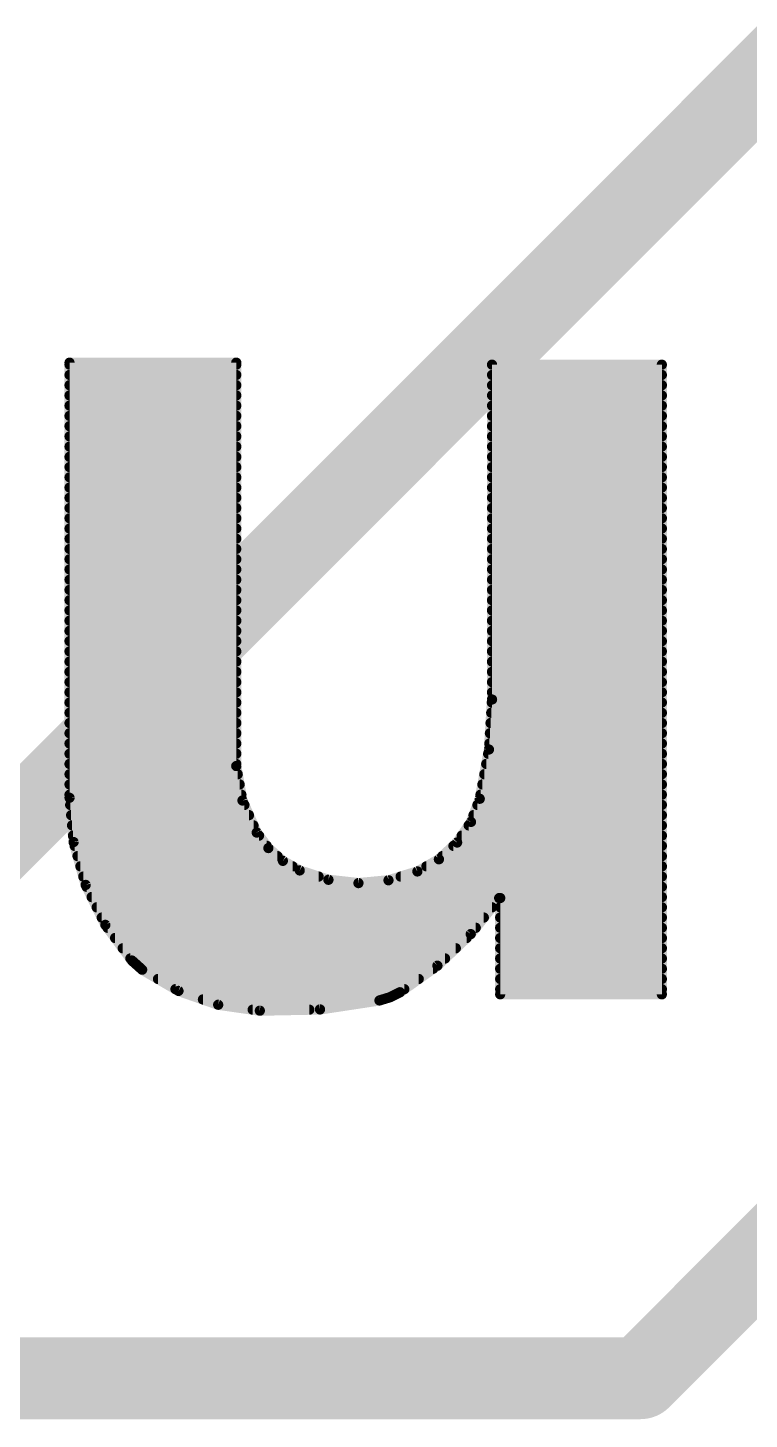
# Model space of a CAD drawing. Extents: x -36.1 to 36.1, y -36.8 to 19.2.
# Drawn here: x -8.379 to -6.588, y -6.071 to -2.619 of the extents above; entities that cross this region are included whole.
import ezdxf

# ---------------------------------------------------------------- set-up
doc = ezdxf.new("R2010")
doc.units = 0
for name, color, linetype in [('1', 12, 'CONTINUOUS'), ('16', 132, 'CONTINUOUS'), ('21', 41, 'CONTINUOUS')]:
    doc.layers.add(name, color=color, linetype=linetype)

msp = doc.modelspace()

# ---------------------------------------------------------------- linework, layer by layer
at = {"layer": '1', "const_width": 0.2032}
msp.add_lwpolyline([(-5.0152, -1.2052), (-8.89, -5.08)], dxfattribs=at)
at = {"layer": '16', "const_width": 0.2032}
for points in [[(-5.08, -4.191), (-6.858, -5.969)], [(-6.858, -5.969), (-13.97, -5.969)]]:
    msp.add_lwpolyline(points, dxfattribs=at)
at = {"layer": '16', "const_width": 0.1016}
for points in [[(-6.858, -6.0198, 1), (-6.858, -5.9182)], [(-6.8939, -5.9331, 1), (-6.8221, -6.0049)]]:
    msp.add_lwpolyline(points, format="xyb", dxfattribs=at)
at = {"layer": '21', "const_width": 0.0254}
for points in [[(-8.2753, -3.4493), (-8.2753, -4.5288)], [(-7.8613, -3.4493), (-8.2753, -3.4493)], [(-8.2753, -3.4544), (-7.8613, -3.4544)], [(-7.8613, -4.4501), (-7.8613, -3.4493)], [(-6.8047, -3.4544), (-7.2263, -3.4544)], [(-7.2263, -3.4544), (-7.2263, -4.285)], [(-6.8047, -5.0165), (-6.8047, -3.4544)], [(-8.2753, -3.4798), (-7.8613, -3.4798)], [(-7.2263, -3.4798), (-6.8047, -3.4798)], [(-8.2753, -3.5052), (-7.8613, -3.5052)], [(-8.2753, -3.5306), (-7.8613, -3.5306)], [(-7.2263, -3.5052), (-6.8047, -3.5052)], [(-7.2263, -3.5306), (-6.8047, -3.5306)], [(-8.2753, -3.556), (-7.8613, -3.556)], [(-7.2263, -3.556), (-6.8047, -3.556)], [(-8.2753, -3.5814), (-7.8613, -3.5814)], [(-7.2263, -3.5814), (-6.8047, -3.5814)], [(-8.2753, -3.6068), (-7.8613, -3.6068)], [(-8.2753, -3.6322), (-7.8613, -3.6322)], [(-7.2263, -3.6068), (-6.8047, -3.6068)], [(-7.2263, -3.6322), (-6.8047, -3.6322)], [(-8.2753, -3.6576), (-7.8613, -3.6576)], [(-7.2263, -3.6576), (-6.8047, -3.6576)], [(-8.2753, -3.683), (-7.8613, -3.683)], [(-7.2263, -3.683), (-6.8047, -3.683)], [(-8.2753, -3.7084), (-7.8613, -3.7084)], [(-8.2753, -3.7338), (-7.8613, -3.7338)], [(-7.2263, -3.7084), (-6.8047, -3.7084)], [(-7.2263, -3.7338), (-6.8047, -3.7338)], [(-8.2753, -3.7592), (-7.8613, -3.7592)], [(-7.2263, -3.7592), (-6.8047, -3.7592)], [(-8.2753, -3.7846), (-7.8613, -3.7846)], [(-7.2263, -3.7846), (-6.8047, -3.7846)], [(-8.2753, -3.81), (-7.8613, -3.81)], [(-8.2753, -3.8354), (-7.8613, -3.8354)], [(-7.2263, -3.81), (-6.8047, -3.81)], [(-7.2263, -3.8354), (-6.8047, -3.8354)], [(-8.2753, -3.8608), (-7.8613, -3.8608)], [(-7.2263, -3.8608), (-6.8047, -3.8608)], [(-8.2753, -3.8862), (-7.8613, -3.8862)], [(-8.2753, -3.9116), (-7.8613, -3.9116)], [(-7.2263, -3.8862), (-6.8047, -3.8862)], [(-7.2263, -3.9116), (-6.8047, -3.9116)], [(-8.2753, -3.937), (-7.8613, -3.937)], [(-7.2263, -3.937), (-6.8047, -3.937)], [(-8.2753, -3.9624), (-7.8613, -3.9624)], [(-7.2263, -3.9624), (-6.8047, -3.9624)], [(-8.2753, -3.9878), (-7.8613, -3.9878)], [(-8.2753, -4.0132), (-7.8613, -4.0132)], [(-7.2263, -3.9878), (-6.8047, -3.9878)], [(-7.2263, -4.0132), (-6.8047, -4.0132)], [(-8.2753, -4.0386), (-7.8613, -4.0386)], [(-7.2263, -4.0386), (-6.8047, -4.0386)], [(-8.2753, -4.064), (-7.8613, -4.064)], [(-7.2263, -4.064), (-6.8047, -4.064)], [(-8.2753, -4.0894), (-7.8613, -4.0894)], [(-8.2753, -4.1148), (-7.8613, -4.1148)], [(-7.2263, -4.0894), (-6.8047, -4.0894)], [(-7.2263, -4.1148), (-6.8047, -4.1148)], [(-8.2753, -4.1402), (-7.8613, -4.1402)], [(-7.2263, -4.1402), (-6.8047, -4.1402)], [(-8.2753, -4.1656), (-7.8613, -4.1656)], [(-7.2263, -4.1656), (-6.8047, -4.1656)], [(-8.2753, -4.191), (-7.8613, -4.191)], [(-8.2753, -4.2164), (-7.8613, -4.2164)], [(-7.2263, -4.191), (-6.8047, -4.191)], [(-7.2263, -4.2164), (-6.8047, -4.2164)], [(-8.2753, -4.2418), (-7.8613, -4.2418)], [(-7.2263, -4.2418), (-6.8047, -4.2418)], [(-8.2753, -4.2672), (-7.8613, -4.2672)], [(-8.2753, -4.2926), (-7.8613, -4.2926)], [(-7.2263, -4.285), (-7.234, -4.4091)], [(-7.2268, -4.2926), (-6.8047, -4.2926)], [(-7.2263, -4.2672), (-6.8047, -4.2672)], [(-8.2753, -4.318), (-7.8613, -4.318)], [(-7.2283, -4.318), (-6.8047, -4.318)], [(-8.2753, -4.3434), (-7.8613, -4.3434)], [(-7.2299, -4.3434), (-6.8047, -4.3434)], [(-8.2753, -4.3688), (-7.8613, -4.3688)], [(-8.2753, -4.3942), (-7.8613, -4.3942)], [(-7.233, -4.3942), (-6.8047, -4.3942)], [(-7.2315, -4.3688), (-6.8047, -4.3688)], [(-8.2753, -4.4196), (-7.8613, -4.4196)], [(-7.234, -4.4091), (-7.2568, -4.5314)], [(-7.2359, -4.4196), (-6.8047, -4.4196)], [(-8.2753, -4.445), (-7.8613, -4.445)], [(-7.846, -4.5358), (-7.8613, -4.4501)], [(-7.2407, -4.445), (-6.8047, -4.445)], [(-8.2753, -4.4704), (-7.8577, -4.4704)], [(-8.2753, -4.4958), (-7.8531, -4.4958)], [(-7.2501, -4.4958), (-6.8047, -4.4958)], [(-7.2454, -4.4704), (-6.8047, -4.4704)], [(-8.2753, -4.5212), (-7.8486, -4.5212)], [(-8.2753, -4.5288), (-8.2652, -4.6388)], [(-7.2568, -4.5314), (-7.2786, -4.5889)], [(-7.2549, -4.5212), (-6.8047, -4.5212)], [(-8.2737, -4.5466), (-7.8411, -4.5466)], [(-7.8105, -4.6152), (-7.846, -4.5358)], [(-7.2626, -4.5466), (-6.8047, -4.5466)], [(-8.2713, -4.572), (-7.8298, -4.572)], [(-8.269, -4.5974), (-7.8185, -4.5974)], [(-7.2786, -4.5889), (-7.313, -4.6398)], [(-7.2844, -4.5974), (-6.8047, -4.5974)], [(-7.2722, -4.572), (-6.8047, -4.572)], [(-8.2667, -4.6228), (-7.8048, -4.6228)], [(-7.7816, -4.6536), (-7.8105, -4.6152)], [(-7.3015, -4.6228), (-6.8047, -4.6228)], [(-8.2652, -4.6388), (-8.2352, -4.7451)], [(-8.2625, -4.6482), (-7.7857, -4.6482)], [(-7.7456, -4.6854), (-7.7816, -4.6536)], [(-7.313, -4.6398), (-7.3582, -4.6815)], [(-7.3221, -4.6482), (-6.8047, -4.6482)], [(-8.2554, -4.6736), (-7.759, -4.6736)], [(-8.2482, -4.699), (-7.7217, -4.699)], [(-7.7038, -4.7092), (-7.7456, -4.6854)], [(-7.3582, -4.6815), (-7.4117, -4.7117)], [(-7.3892, -4.699), (-6.8047, -4.699)], [(-7.3496, -4.6736), (-6.8047, -4.6736)], [(-8.2411, -4.7244), (-7.657, -4.7244)], [(-7.6325, -4.7323), (-7.7038, -4.7092)], [(-7.558, -4.7406), (-7.6325, -4.7323)], [(-7.4834, -4.7336), (-7.558, -4.7406)], [(-7.4117, -4.7117), (-7.4834, -4.7336)], [(-7.4532, -4.7244), (-6.8047, -4.7244)], [(-8.2352, -4.7451), (-8.1864, -4.8442)], [(-8.2329, -4.7498), (-6.8047, -4.7498)], [(-8.2204, -4.7752), (-6.8047, -4.7752)], [(-8.2079, -4.8006), (-7.2266, -4.8006)], [(-7.2792, -4.8671), (-7.2085, -4.7777)], [(-7.2085, -4.7777), (-7.206, -4.7777)], [(-7.206, -4.7777), (-7.206, -5.0165)], [(-7.206, -4.8006), (-6.8047, -4.8006)], [(-8.1954, -4.826), (-7.2467, -4.826)], [(-8.1864, -4.8442), (-8.1204, -4.9327)], [(-7.206, -4.826), (-6.8047, -4.826)], [(-8.181, -4.8514), (-7.2668, -4.8514)], [(-8.1621, -4.8768), (-7.2895, -4.8768)], [(-7.3619, -4.9455), (-7.2792, -4.8671)], [(-7.206, -4.8514), (-6.8047, -4.8514)], [(-7.206, -4.8768), (-6.8047, -4.8768)], [(-8.1432, -4.9022), (-7.3162, -4.9022)], [(-7.206, -4.9022), (-6.8047, -4.9022)], [(-8.1242, -4.9276), (-7.343, -4.9276)], [(-8.1204, -4.9327), (-8.095, -4.9555)], [(-7.4549, -5.0114), (-7.3619, -4.9455)], [(-7.206, -4.9276), (-6.8047, -4.9276)], [(-8.0978, -4.953), (-7.3725, -4.953)], [(-8.095, -4.9555), (-8.0048, -5.0081)], [(-8.0557, -4.9784), (-7.4083, -4.9784)], [(-7.206, -4.953), (-6.8047, -4.953)], [(-7.206, -4.9784), (-6.8047, -4.9784)], [(-8.0122, -5.0038), (-7.4442, -5.0038)], [(-8.0048, -5.0081), (-7.9062, -5.0424)], [(-7.4795, -5.0237), (-7.4549, -5.0114)], [(-7.206, -5.0038), (-6.8047, -5.0038)], [(-7.206, -5.0165), (-6.8047, -5.0165)], [(-7.9441, -5.0292), (-7.4976, -5.0292)], [(-7.9062, -5.0424), (-7.8029, -5.0571)], [(-7.6535, -5.0541), (-7.5057, -5.0317)], [(-7.5057, -5.0317), (-7.4795, -5.0237)], [(-7.8205, -5.0546), (-7.6798, -5.0546)], [(-7.8029, -5.0571), (-7.6535, -5.0541)]]:
    msp.add_lwpolyline(points, dxfattribs=at)
at = {"layer": '21', "const_width": 0.0127}
for points in [[(-8.269, -3.4493, 1), (-8.2816, -3.4493)], [(-8.2753, -3.443, 1), (-8.2753, -3.4556)], [(-8.2753, -3.4481, 1), (-8.2753, -3.4607)], [(-7.8549, -3.4493, 1), (-7.8677, -3.4493)], [(-7.8613, -3.4556, 1), (-7.8613, -3.443)], [(-7.8613, -3.4607, 1), (-7.8613, -3.4481)], [(-7.2199, -3.4544, 1), (-7.2327, -3.4544)], [(-7.2263, -3.4481, 1), (-7.2263, -3.4607)], [(-6.7984, -3.4544, 1), (-6.8111, -3.4544)], [(-6.8047, -3.4607, 1), (-6.8047, -3.4481)], [(-8.2753, -3.4735, 1), (-8.2753, -3.4861)], [(-7.8613, -3.4861, 1), (-7.8613, -3.4735)], [(-7.2263, -3.4735, 1), (-7.2263, -3.4861)], [(-6.8047, -3.4861, 1), (-6.8047, -3.4735)], [(-8.2753, -3.4989, 1), (-8.2753, -3.5116)], [(-8.2753, -3.5243, 1), (-8.2753, -3.537)], [(-7.8613, -3.5116, 1), (-7.8613, -3.4989)], [(-7.8613, -3.537, 1), (-7.8613, -3.5243)], [(-7.2263, -3.4989, 1), (-7.2263, -3.5116)], [(-7.2263, -3.5243, 1), (-7.2263, -3.537)], [(-6.8047, -3.5116, 1), (-6.8047, -3.4989)], [(-6.8047, -3.537, 1), (-6.8047, -3.5243)], [(-8.2753, -3.5497, 1), (-8.2753, -3.5623)], [(-7.8613, -3.5623, 1), (-7.8613, -3.5497)], [(-7.2263, -3.5497, 1), (-7.2263, -3.5623)], [(-6.8047, -3.5623, 1), (-6.8047, -3.5497)], [(-8.2753, -3.5751, 1), (-8.2753, -3.5878)], [(-7.8613, -3.5878, 1), (-7.8613, -3.5751)], [(-7.2263, -3.5751, 1), (-7.2263, -3.5878)], [(-6.8047, -3.5878, 1), (-6.8047, -3.5751)], [(-8.2753, -3.6005, 1), (-8.2753, -3.6132)], [(-8.2753, -3.6259, 1), (-8.2753, -3.6385)], [(-7.8613, -3.6132, 1), (-7.8613, -3.6005)], [(-7.8613, -3.6385, 1), (-7.8613, -3.6259)], [(-7.2263, -3.6005, 1), (-7.2263, -3.6132)], [(-7.2263, -3.6259, 1), (-7.2263, -3.6385)], [(-6.8047, -3.6132, 1), (-6.8047, -3.6005)], [(-6.8047, -3.6385, 1), (-6.8047, -3.6259)], [(-8.2753, -3.6513, 1), (-8.2753, -3.6639)], [(-7.8613, -3.6639, 1), (-7.8613, -3.6513)], [(-7.2263, -3.6513, 1), (-7.2263, -3.6639)], [(-6.8047, -3.6639, 1), (-6.8047, -3.6513)], [(-8.2753, -3.6767, 1), (-8.2753, -3.6894)], [(-7.8613, -3.6894, 1), (-7.8613, -3.6767)], [(-7.2263, -3.6767, 1), (-7.2263, -3.6894)], [(-6.8047, -3.6894, 1), (-6.8047, -3.6767)], [(-8.2753, -3.7021, 1), (-8.2753, -3.7147)], [(-8.2753, -3.7275, 1), (-8.2753, -3.7401)], [(-7.8613, -3.7147, 1), (-7.8613, -3.7021)], [(-7.8613, -3.7401, 1), (-7.8613, -3.7275)], [(-7.2263, -3.7021, 1), (-7.2263, -3.7147)], [(-7.2263, -3.7275, 1), (-7.2263, -3.7401)], [(-6.8047, -3.7147, 1), (-6.8047, -3.7021)], [(-6.8047, -3.7401, 1), (-6.8047, -3.7275)], [(-8.2753, -3.7529, 1), (-8.2753, -3.7656)], [(-7.8613, -3.7656, 1), (-7.8613, -3.7529)], [(-7.2263, -3.7529, 1), (-7.2263, -3.7656)], [(-6.8047, -3.7656, 1), (-6.8047, -3.7529)], [(-8.2753, -3.7783, 1), (-8.2753, -3.791)], [(-7.8613, -3.791, 1), (-7.8613, -3.7783)], [(-7.2263, -3.7783, 1), (-7.2263, -3.791)], [(-6.8047, -3.791, 1), (-6.8047, -3.7783)], [(-8.2753, -3.8291, 1), (-8.2753, -3.8418)], [(-8.2753, -3.8037, 1), (-8.2753, -3.8163)], [(-7.8613, -3.8163, 1), (-7.8613, -3.8037)], [(-7.8613, -3.8418, 1), (-7.8613, -3.8291)], [(-7.2263, -3.8291, 1), (-7.2263, -3.8418)], [(-7.2263, -3.8037, 1), (-7.2263, -3.8163)], [(-6.8047, -3.8163, 1), (-6.8047, -3.8037)], [(-6.8047, -3.8418, 1), (-6.8047, -3.8291)], [(-8.2753, -3.8545, 1), (-8.2753, -3.8672)], [(-7.8613, -3.8672, 1), (-7.8613, -3.8545)], [(-7.2263, -3.8545, 1), (-7.2263, -3.8672)], [(-6.8047, -3.8672, 1), (-6.8047, -3.8545)], [(-8.2753, -3.8799, 1), (-8.2753, -3.8925)], [(-8.2753, -3.9053, 1), (-8.2753, -3.9179)], [(-7.8613, -3.8925, 1), (-7.8613, -3.8799)], [(-7.8613, -3.9179, 1), (-7.8613, -3.9053)], [(-7.2263, -3.8799, 1), (-7.2263, -3.8925)], [(-7.2263, -3.9053, 1), (-7.2263, -3.9179)], [(-6.8047, -3.8925, 1), (-6.8047, -3.8799)], [(-6.8047, -3.9179, 1), (-6.8047, -3.9053)], [(-8.2753, -3.9307, 1), (-8.2753, -3.9434)], [(-7.8613, -3.9434, 1), (-7.8613, -3.9307)], [(-7.2263, -3.9307, 1), (-7.2263, -3.9434)], [(-6.8047, -3.9434, 1), (-6.8047, -3.9307)], [(-8.2753, -3.9561, 1), (-8.2753, -3.9688)], [(-7.8613, -3.9688, 1), (-7.8613, -3.9561)], [(-7.2263, -3.9561, 1), (-7.2263, -3.9688)], [(-6.8047, -3.9688, 1), (-6.8047, -3.9561)], [(-8.2753, -4.0069, 1), (-8.2753, -4.0196)], [(-8.2753, -3.9815, 1), (-8.2753, -3.9941)], [(-7.8613, -3.9941, 1), (-7.8613, -3.9815)], [(-7.8613, -4.0196, 1), (-7.8613, -4.0069)], [(-7.2263, -4.0069, 1), (-7.2263, -4.0196)], [(-7.2263, -3.9815, 1), (-7.2263, -3.9941)], [(-6.8047, -3.9941, 1), (-6.8047, -3.9815)], [(-6.8047, -4.0196, 1), (-6.8047, -4.0069)], [(-8.2753, -4.0323, 1), (-8.2753, -4.045)], [(-7.8613, -4.045, 1), (-7.8613, -4.0323)], [(-7.2263, -4.0323, 1), (-7.2263, -4.045)], [(-6.8047, -4.045, 1), (-6.8047, -4.0323)], [(-8.2753, -4.0576, 1), (-8.2753, -4.0704)], [(-7.8613, -4.0704, 1), (-7.8613, -4.0576)], [(-7.2263, -4.0576, 1), (-7.2263, -4.0704)], [(-6.8047, -4.0704, 1), (-6.8047, -4.0576)], [(-8.2753, -4.1084, 1), (-8.2753, -4.1212)], [(-8.2753, -4.0831, 1), (-8.2753, -4.0958)], [(-7.8613, -4.0958, 1), (-7.8613, -4.0831)], [(-7.8613, -4.1212, 1), (-7.8613, -4.1084)], [(-7.2263, -4.1084, 1), (-7.2263, -4.1212)], [(-7.2263, -4.0831, 1), (-7.2263, -4.0958)], [(-6.8047, -4.0958, 1), (-6.8047, -4.0831)], [(-6.8047, -4.1212, 1), (-6.8047, -4.1084)], [(-8.2753, -4.1338, 1), (-8.2753, -4.1466)], [(-7.8613, -4.1466, 1), (-7.8613, -4.1338)], [(-7.2263, -4.1338, 1), (-7.2263, -4.1466)], [(-6.8047, -4.1466, 1), (-6.8047, -4.1338)], [(-8.2753, -4.1593, 1), (-8.2753, -4.172)], [(-7.8613, -4.172, 1), (-7.8613, -4.1593)], [(-7.2263, -4.1593, 1), (-7.2263, -4.172)], [(-6.8047, -4.172, 1), (-6.8047, -4.1593)], [(-8.2753, -4.1846, 1), (-8.2753, -4.1974)], [(-8.2753, -4.21, 1), (-8.2753, -4.2228)], [(-7.8613, -4.1974, 1), (-7.8613, -4.1846)], [(-7.8613, -4.2228, 1), (-7.8613, -4.21)], [(-7.2263, -4.1846, 1), (-7.2263, -4.1974)], [(-7.2263, -4.21, 1), (-7.2263, -4.2228)], [(-6.8047, -4.1974, 1), (-6.8047, -4.1846)], [(-6.8047, -4.2228, 1), (-6.8047, -4.21)], [(-8.2753, -4.2355, 1), (-8.2753, -4.2482)], [(-7.8613, -4.2482, 1), (-7.8613, -4.2355)], [(-7.2263, -4.2355, 1), (-7.2263, -4.2482)], [(-6.8047, -4.2482, 1), (-6.8047, -4.2355)], [(-8.2753, -4.2608, 1), (-8.2753, -4.2736)], [(-8.2753, -4.2862, 1), (-8.2753, -4.299)], [(-7.8613, -4.2736, 1), (-7.8613, -4.2608)], [(-7.8613, -4.299, 1), (-7.8613, -4.2862)], [(-7.2268, -4.2862, 1), (-7.2268, -4.299)], [(-7.2263, -4.2608, 1), (-7.2263, -4.2736)], [(-7.2327, -4.285, 1), (-7.2199, -4.285)], [(-7.22, -4.2854, 1), (-7.2326, -4.2846)], [(-6.8047, -4.2736, 1), (-6.8047, -4.2608)], [(-6.8047, -4.299, 1), (-6.8047, -4.2862)], [(-8.2753, -4.3117, 1), (-8.2753, -4.3244)], [(-7.8613, -4.3244, 1), (-7.8613, -4.3117)], [(-7.2283, -4.3117, 1), (-7.2283, -4.3244)], [(-6.8047, -4.3244, 1), (-6.8047, -4.3117)], [(-8.2753, -4.337, 1), (-8.2753, -4.3498)], [(-7.8613, -4.3498, 1), (-7.8613, -4.337)], [(-7.2299, -4.337, 1), (-7.2299, -4.3498)], [(-6.8047, -4.3498, 1), (-6.8047, -4.337)], [(-8.2753, -4.3624, 1), (-8.2753, -4.3752)], [(-8.2753, -4.3879, 1), (-8.2753, -4.4006)], [(-7.8613, -4.3752, 1), (-7.8613, -4.3624)], [(-7.8613, -4.4006, 1), (-7.8613, -4.3879)], [(-7.233, -4.3879, 1), (-7.233, -4.4006)], [(-7.2315, -4.3624, 1), (-7.2315, -4.3752)], [(-6.8047, -4.3752, 1), (-6.8047, -4.3624)], [(-6.8047, -4.4006, 1), (-6.8047, -4.3879)], [(-8.2753, -4.4132, 1), (-8.2753, -4.426)], [(-7.8613, -4.426, 1), (-7.8613, -4.4132)], [(-7.2359, -4.4132, 1), (-7.2359, -4.426)], [(-7.2403, -4.4087, 1), (-7.2276, -4.4095)], [(-7.2277, -4.4103, 1), (-7.2402, -4.408)], [(-6.8047, -4.426, 1), (-6.8047, -4.4132)], [(-8.2753, -4.4386, 1), (-8.2753, -4.4514)], [(-7.8677, -4.4501, 1), (-7.8549, -4.4501)], [(-7.855, -4.449, 1), (-7.8676, -4.4512)], [(-7.8613, -4.4514, 1), (-7.8613, -4.4386)], [(-7.2407, -4.4386, 1), (-7.2407, -4.4514)], [(-6.8047, -4.4514, 1), (-6.8047, -4.4386)], [(-8.2753, -4.4894, 1), (-8.2753, -4.5022)], [(-8.2753, -4.4641, 1), (-8.2753, -4.4768)], [(-7.8577, -4.4768, 1), (-7.8577, -4.4641)], [(-7.8531, -4.5022, 1), (-7.8531, -4.4894)], [(-7.2501, -4.4894, 1), (-7.2501, -4.5022)], [(-7.2454, -4.4641, 1), (-7.2454, -4.4768)], [(-6.8047, -4.4768, 1), (-6.8047, -4.4641)], [(-6.8047, -4.5022, 1), (-6.8047, -4.4894)], [(-8.2753, -4.5149, 1), (-8.2753, -4.5276)], [(-8.269, -4.5282, 1), (-8.2816, -4.5294)], [(-7.8486, -4.5276, 1), (-7.8486, -4.5149)], [(-7.2509, -4.5337, 1), (-7.2627, -4.5291)], [(-7.2549, -4.5149, 1), (-7.2549, -4.5276)], [(-6.8047, -4.5276, 1), (-6.8047, -4.5149)], [(-8.2816, -4.5288, 1), (-8.269, -4.5288)], [(-8.2737, -4.5403, 1), (-8.2737, -4.553)], [(-7.8402, -4.5332, 1), (-7.8518, -4.5383)], [(-7.8522, -4.5369, 1), (-7.8397, -4.5346)], [(-7.8411, -4.553, 1), (-7.8411, -4.5403)], [(-7.2626, -4.5403, 1), (-7.2626, -4.553)], [(-7.263, -4.5302, 1), (-7.2506, -4.5326)], [(-6.8047, -4.553, 1), (-6.8047, -4.5403)], [(-8.2713, -4.5656, 1), (-8.2713, -4.5784)], [(-8.269, -4.5911, 1), (-8.269, -4.6038)], [(-7.8298, -4.5784, 1), (-7.8298, -4.5656)], [(-7.8185, -4.6038, 1), (-7.8185, -4.5911)], [(-7.2844, -4.5911, 1), (-7.2844, -4.6038)], [(-7.2845, -4.5866, 1), (-7.2727, -4.5911)], [(-7.2733, -4.5924, 1), (-7.2839, -4.5853)], [(-7.2722, -4.5656, 1), (-7.2722, -4.5784)], [(-6.8047, -4.5784, 1), (-6.8047, -4.5656)], [(-6.8047, -4.6038, 1), (-6.8047, -4.5911)], [(-8.2667, -4.6164, 1), (-8.2667, -4.6292)], [(-7.8054, -4.6114, 1), (-7.8156, -4.619)], [(-7.8163, -4.6178, 1), (-7.8047, -4.6126)], [(-7.8048, -4.6292, 1), (-7.8048, -4.6164)], [(-7.3015, -4.6164, 1), (-7.3015, -4.6292)], [(-6.8047, -4.6292, 1), (-6.8047, -4.6164)], [(-8.2591, -4.6371, 1), (-8.2713, -4.6405)], [(-8.2715, -4.6394, 1), (-8.2589, -4.6382)], [(-8.2625, -4.6418, 1), (-8.2625, -4.6546)], [(-7.7774, -4.6489, 1), (-7.7858, -4.6584)], [(-7.7867, -4.6575, 1), (-7.7766, -4.6498)], [(-7.7857, -4.6546, 1), (-7.7857, -4.6418)], [(-7.3221, -4.6418, 1), (-7.3221, -4.6546)], [(-7.3183, -4.6363, 1), (-7.3077, -4.6434)], [(-7.3087, -4.6445, 1), (-7.3173, -4.6351)], [(-6.8047, -4.6546, 1), (-6.8047, -4.6418)], [(-8.2554, -4.6673, 1), (-8.2554, -4.68)], [(-8.2482, -4.6926, 1), (-8.2482, -4.7054)], [(-7.759, -4.68, 1), (-7.759, -4.6673)], [(-7.7424, -4.6799, 1), (-7.7487, -4.6909)], [(-7.7498, -4.6902, 1), (-7.7414, -4.6807)], [(-7.7217, -4.7054, 1), (-7.7217, -4.6926)], [(-7.3892, -4.6926, 1), (-7.3892, -4.7054)], [(-7.3625, -4.6768, 1), (-7.3539, -4.6862)], [(-7.355, -4.687, 1), (-7.3613, -4.676)], [(-7.3496, -4.6673, 1), (-7.3496, -4.68)], [(-6.8047, -4.68, 1), (-6.8047, -4.6673)], [(-6.8047, -4.7054, 1), (-6.8047, -4.6926)], [(-8.2411, -4.718, 1), (-8.2411, -4.7308)], [(-7.7018, -4.7032, 1), (-7.7058, -4.7152)], [(-7.7069, -4.7147, 1), (-7.7007, -4.7037)], [(-7.657, -4.7308, 1), (-7.657, -4.718)], [(-7.6318, -4.726, 1), (-7.6332, -4.7387)], [(-7.6345, -4.7384, 1), (-7.6305, -4.7263)], [(-7.5586, -4.7343, 1), (-7.5574, -4.7469)], [(-7.5587, -4.7469, 1), (-7.5573, -4.7343)], [(-7.4852, -4.7275, 1), (-7.4815, -4.7397)], [(-7.4828, -4.7399, 1), (-7.484, -4.7273)], [(-7.4532, -4.718, 1), (-7.4532, -4.7308)], [(-7.4148, -4.7062, 1), (-7.4086, -4.7172)], [(-7.4098, -4.7178, 1), (-7.4136, -4.7056)], [(-6.8047, -4.7308, 1), (-6.8047, -4.718)], [(-8.2295, -4.7423, 1), (-8.2409, -4.7479)], [(-8.2414, -4.7468, 1), (-8.2291, -4.7434)], [(-8.2329, -4.7435, 1), (-8.2329, -4.7562)], [(-8.2204, -4.7688, 1), (-8.2204, -4.7816)], [(-6.8047, -4.7562, 1), (-6.8047, -4.7435)], [(-6.8047, -4.7816, 1), (-6.8047, -4.7688)], [(-8.2079, -4.7942, 1), (-8.2079, -4.807)], [(-7.2266, -4.807, 1), (-7.2266, -4.7942)], [(-7.2085, -4.7713, 1), (-7.2085, -4.7841)], [(-7.2035, -4.7816, 1), (-7.2135, -4.7738)], [(-7.206, -4.7942, 1), (-7.206, -4.807)], [(-7.1997, -4.7777, 1), (-7.2124, -4.7777)], [(-7.206, -4.7841, 1), (-7.206, -4.7713)], [(-6.8047, -4.807, 1), (-6.8047, -4.7942)], [(-8.1954, -4.8197, 1), (-8.1954, -4.8324)], [(-8.1813, -4.8404, 1), (-8.1915, -4.848)], [(-7.2467, -4.8324, 1), (-7.2467, -4.8197)], [(-7.206, -4.8197, 1), (-7.206, -4.8324)], [(-6.8047, -4.8324, 1), (-6.8047, -4.8197)], [(-8.1921, -4.847, 1), (-8.1807, -4.8414)], [(-8.181, -4.845, 1), (-8.181, -4.8578)], [(-8.1621, -4.8704, 1), (-8.1621, -4.8832)], [(-7.2895, -4.8832, 1), (-7.2895, -4.8704)], [(-7.2842, -4.8631, 1), (-7.2742, -4.871)], [(-7.2748, -4.8717, 1), (-7.2836, -4.8625)], [(-7.2668, -4.8578, 1), (-7.2668, -4.845)], [(-7.206, -4.845, 1), (-7.206, -4.8578)], [(-7.206, -4.8704, 1), (-7.206, -4.8832)], [(-6.8047, -4.8578, 1), (-6.8047, -4.845)], [(-6.8047, -4.8832, 1), (-6.8047, -4.8704)], [(-8.1432, -4.8959, 1), (-8.1432, -4.9086)], [(-7.3162, -4.9086, 1), (-7.3162, -4.8959)], [(-7.206, -4.8959, 1), (-7.206, -4.9086)], [(-6.8047, -4.9086, 1), (-6.8047, -4.8959)], [(-8.1242, -4.9212, 1), (-8.1242, -4.934)], [(-8.1162, -4.928, 1), (-8.1246, -4.9374)], [(-8.1255, -4.9365, 1), (-8.1153, -4.9289)], [(-7.3663, -4.9409, 1), (-7.3575, -4.9501)], [(-7.3582, -4.9507, 1), (-7.3656, -4.9403)], [(-7.343, -4.934, 1), (-7.343, -4.9212)], [(-7.206, -4.9212, 1), (-7.206, -4.934)], [(-6.8047, -4.934, 1), (-6.8047, -4.9212)], [(-8.0978, -4.9466, 1), (-8.0978, -4.9594)], [(-8.0918, -4.95, 1), (-8.0982, -4.961)], [(-8.0992, -4.9602, 1), (-8.0908, -4.9508)], [(-8.0557, -4.9721, 1), (-8.0557, -4.9848)], [(-7.4083, -4.9848, 1), (-7.4083, -4.9721)], [(-7.3725, -4.9594, 1), (-7.3725, -4.9466)], [(-7.206, -4.9466, 1), (-7.206, -4.9594)], [(-7.206, -4.9721, 1), (-7.206, -4.9848)], [(-6.8047, -4.9594, 1), (-6.8047, -4.9466)], [(-6.8047, -4.9848, 1), (-6.8047, -4.9721)], [(-8.0122, -4.9974, 1), (-8.0122, -5.0102)], [(-8.0027, -5.0021, 1), (-8.0069, -5.0141)], [(-8.008, -5.0136, 1), (-8.0016, -5.0026)], [(-7.4586, -5.0062, 1), (-7.4512, -5.0166)], [(-7.4521, -5.0171, 1), (-7.4577, -5.0057)], [(-7.4442, -5.0102, 1), (-7.4442, -4.9974)], [(-7.206, -4.9974, 1), (-7.206, -5.0102)], [(-7.206, -5.0102, 1), (-7.206, -5.0229)], [(-6.8047, -5.0102, 1), (-6.8047, -4.9974)], [(-6.8047, -5.0229, 1), (-6.8047, -5.0102)], [(-7.9441, -5.0229, 1), (-7.9441, -5.0356)], [(-7.9053, -5.0361, 1), (-7.9071, -5.0487)], [(-7.9083, -5.0484, 1), (-7.9042, -5.0364)], [(-7.5076, -5.0256, 1), (-7.5038, -5.0378)], [(-7.5047, -5.038, 1), (-7.5067, -5.0254)], [(-7.4976, -5.0356, 1), (-7.4976, -5.0229)], [(-7.4823, -5.018, 1), (-7.4766, -5.0293)], [(-7.4776, -5.0297, 1), (-7.4813, -5.0176)], [(-7.2124, -5.0165, 1), (-7.1997, -5.0165)], [(-6.8111, -5.0165, 1), (-6.7984, -5.0165)], [(-7.8205, -5.0483, 1), (-7.8205, -5.061)], [(-7.803, -5.0508, 1), (-7.8028, -5.0634)], [(-7.8038, -5.0634, 1), (-7.802, -5.0508)], [(-7.6798, -5.061, 1), (-7.6798, -5.0483)], [(-7.6544, -5.0478, 1), (-7.6525, -5.0603)], [(-7.6533, -5.0604, 1), (-7.6536, -5.0477)]]:
    msp.add_lwpolyline(points, format="xyb", dxfattribs=at)

doc.saveas('drawing.dxf')
